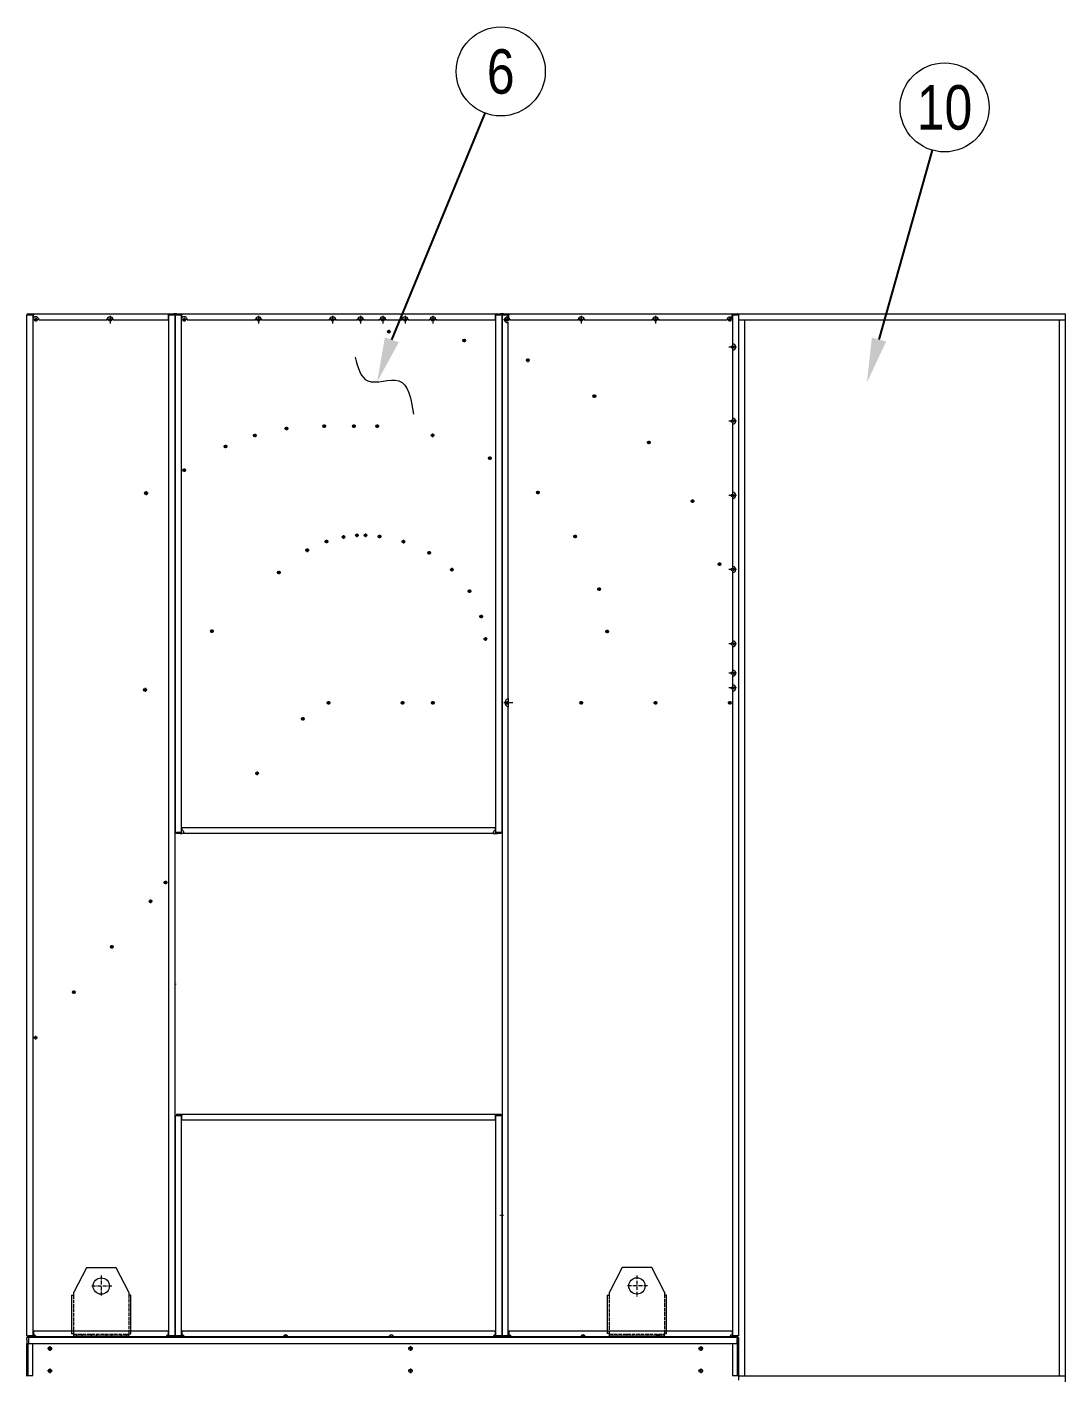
# Model space of a CAD drawing. Header units: millimetres. Extents: x -648583 to 40219, y -129719 to 29148.
# Drawn here: x 22363 to 25861, y 14854 to 19400 of the extents above; entities that cross this region are included whole.
import ezdxf
from ezdxf.enums import TextEntityAlignment as Align

# ---------------------------------------------------------------- set-up
doc = ezdxf.new("R2010")
doc.units = ezdxf.units.MM
doc.linetypes.add('DASHDOT', pattern=[18.5, 12, -3, 0.5, -3])
doc.linetypes.add('DASHED', pattern=[15, 12, -3])
doc.layers.add('냉각탑_dim', color=1, linetype='Continuous')
doc.layers.add('냉각탑_text', color=3, linetype='Continuous')
doc.styles.get("Standard").update_dxf_attribs({"font": 'arial.ttf'})

# ---------------------------------------------------------------- blocks, each defined once
blk = doc.blocks.new('457536')
at = {"color": 7, "lineweight": 5}
for p, q in [((114592.520962, 89152.297332), (114550.020962, 89069.297332)), ((114692.520962, 89152.297332), (114592.520962, 89152.297332)), ((114735.020962, 89069.297332), (114692.520962, 89152.297332)), ((114542.520962, 89059.297332), (114542.520962, 88929.797332)), ((114742.520962, 88929.797332), (114742.520962, 89059.297332)), ((114550.020962, 88922.297332), (114735.020962, 88922.297332))]:
    blk.add_line(p, q, dxfattribs=at)
at = {"color": 7, "linetype": 'DASHDOT', "lineweight": 5}
for p, q in [((114642.520962, 89126.047332), (114642.520962, 89054.547332)), ((114678.270962, 89090.297332), (114606.770962, 89090.297332))]:
    blk.add_line(p, q, dxfattribs=at)
at = {"color": 7, "lineweight": 5, "ltscale": 0.09375}
for p, q in [((114542.520962, 89059.297332), (114550.020962, 89059.297332)), ((114742.520962, 89059.297332), (114735.020962, 89059.297332)), ((114550.020962, 88929.797332), (114542.520962, 88929.797332)), ((114550.020962, 88922.297332), (114550.020962, 88929.797332)), ((114735.020962, 88929.797332), (114742.520962, 88929.797332)), ((114735.020962, 88922.297332), (114735.020962, 88929.797332))]:
    blk.add_line(p, q, dxfattribs=at)
at = {"color": 7, "linetype": 'DASHED', "lineweight": 5}
for p, q in [((114548.520962, 89059.297332), (114548.520962, 88929.797332)), ((114736.520962, 88929.797332), (114736.520962, 89059.297332)), ((114550.020962, 88928.297332), (114735.020962, 88928.297332))]:
    blk.add_line(p, q, dxfattribs=at)
at = {"color": 7, "lineweight": 5, "ltscale": 0.125}
for p, q in [((114550.020962, 89059.297332), (114550.020962, 89069.297332)), ((114735.020962, 89069.297332), (114735.020962, 89059.297332))]:
    blk.add_line(p, q, dxfattribs=at)
at = {"color": 7, "linetype": 'DASHED', "lineweight": 5, "ltscale": 0.075}
for p, q in [((114558.520962, 88928.297332), (114558.520962, 88922.297332)), ((114576.520962, 88928.297332), (114576.520962, 88922.297332)), ((114608.520962, 88928.297332), (114608.520962, 88922.297332)), ((114626.520962, 88928.297332), (114626.520962, 88922.297332)), ((114658.520962, 88928.297332), (114658.520962, 88922.297332)), ((114676.520962, 88928.297332), (114676.520962, 88922.297332)), ((114708.520962, 88928.297332), (114708.520962, 88922.297332)), ((114726.520962, 88928.297332), (114726.520962, 88922.297332))]:
    blk.add_line(p, q, dxfattribs=at)
at = {"color": 7, "lineweight": 5}
blk.add_circle((114642.520962, 89090.297332), 27.5, dxfattribs=at)
blk = doc.blocks.new('1')
at = {"color": 7, "lineweight": 20, "ltscale": 0.0875}
for p, q in [((22363.3, 18430.1), (22366.8, 18430.1)), ((22385.3, 18433.6), (22385.3, 18430.1)), ((22839.3, 18433.6), (22839.3, 18430.1)), ((22861.3, 18430.1), (22857.8, 18430.1)), ((22863.3, 18430.1), (22866.8, 18430.1)), ((22885.3, 18433.6), (22885.3, 18430.1)), ((23941.3, 18433.6), (23941.3, 18430.1)), ((23963.3, 18430.1), (23959.8, 18430.1)), ((23965.3, 18430.1), (23968.8, 18430.1)), ((23987.3, 18433.6), (23987.3, 18430.1)), ((24739.3, 18433.6), (24739.3, 18430.1)), ((24761.3, 18430.1), (24757.8, 18430.1)), ((22863.3, 16685.1), (22866.8, 16685.1)), ((23963.3, 16685.1), (23959.8, 16685.1)), ((22863.3, 15732.1), (22866.8, 15732.1)), ((22885.3, 15735.6), (22885.3, 15732.1)), ((23941.3, 15735.6), (23941.3, 15732.1)), ((23963.3, 15732.1), (23959.8, 15732.1)), ((22363.3, 14989.1), (22366.8, 14989.1)), ((22861.3, 14989.1), (22857.8, 14989.1)), ((22863.3, 14989.1), (22866.8, 14989.1)), ((23963.3, 14989.1), (23959.8, 14989.1)), ((23965.3, 14989.1), (23968.8, 14989.1)), ((24761.3, 14989.1), (24757.8, 14989.1))]:
    blk.add_line(p, q, dxfattribs=at)
at = {"color": 7, "lineweight": 20}
for p, q in [((22363.3, 14989.1), (22363.3, 18430.1)), ((22383.3, 18430.1), (22383.3, 14989.1)), ((22385.3, 18433.6), (22839.3, 18433.6)), ((22841.3, 14989.1), (22841.3, 18430.1)), ((22861.3, 18430.1), (22861.3, 14989.1)), ((22863.3, 16685.1), (22863.3, 18430.1)), ((22883.3, 18430.1), (22883.3, 16685.1)), ((22885.3, 18433.6), (23941.3, 18433.6)), ((23943.3, 16685.1), (23943.3, 18430.1)), ((23963.3, 18430.1), (23963.3, 16685.1)), ((23965.3, 14989.1), (23965.3, 18430.1)), ((23987.3, 18433.6), (24739.3, 18433.6)), ((24741.3, 18430.1), (24741.3, 18331.6)), ((24761.3, 18430.1), (24761.3, 14989.1)), ((22403.3, 18413.6), (22633.3, 18413.6)), ((22653.3, 18413.6), (22839.3, 18413.6)), ((22903.3, 18413.6), (23133.3, 18413.6)), ((23153.3, 18413.6), (23383.3, 18413.6)), ((23403.3, 18413.6), (23477.3, 18413.6)), ((23497.3, 18413.6), (23552.3, 18413.6)), ((23572.3, 18413.6), (23627.3, 18413.6)), ((23647.3, 18413.6), (23721.3, 18413.6)), ((23741.3, 18413.6), (23941.3, 18413.6)), ((23985.3, 17134.6), (23985.3, 18405.5)), ((23990.3, 18413.6), (24221.3, 18413.6)), ((24241.3, 18413.6), (24471.3, 18413.6)), ((24491.3, 18413.6), (24722.3, 18413.6)), ((24781.3, 18413.6), (24781.3, 14853.6)), ((24741.3, 18311.6), (24741.3, 18081.6)), ((24741.3, 18061.6), (24741.3, 17831.6)), ((24741.3, 17811.6), (24741.3, 17581.6)), ((24741.3, 17561.6), (24741.3, 17331.6)), ((24741.3, 17311.6), (24741.3, 17232.6)), ((24741.3, 17212.6), (24741.3, 17182.6)), ((24741.3, 17162.6), (24741.3, 14989.1)), ((23985.3, 14989.1), (23985.3, 17110.6)), ((23943.3, 16701.6), (22885.3, 16701.6)), ((23947.5, 16681.6), (22891.5, 16681.6)), ((22863.3, 14989.1), (22863.3, 15732.1)), ((22883.3, 15732.1), (22883.3, 14989.1)), ((22885.3, 15735.6), (23941.3, 15735.6)), ((23943.3, 14989.1), (23943.3, 15732.1)), ((23963.3, 15732.1), (23963.3, 14989.1)), ((23941.3, 15715.6), (22885.3, 15715.6)), ((22385.3, 15005.6), (22839.3, 15005.6)), ((22885.3, 15005.6), (23941.3, 15005.6)), ((23987.3, 15005.6), (24739.3, 15005.6)), ((22363.3, 14963.6), (24761.3, 14963.6)), ((22363.3, 14855.6), (22363.3, 14961.6)), ((22366.5, 14961.6), (22366.5, 14855.6)), ((24756.6, 14983.6), (22368, 14983.6)), ((22368, 14963.6), (24756.6, 14963.6)), ((22383.3, 14855.6), (22383.3, 14961.6)), ((22832.3, 14985.6), (22392.3, 14985.6)), ((23553.3, 14985.2), (22403.3, 14985.2)), ((23228.3, 14985.6), (22892.3, 14985.6)), ((23584.3, 14985.6), (23242.3, 14985.6)), ((24721.3, 14985.2), (23571.3, 14985.2)), ((23934.3, 14985.6), (23598.3, 14985.6)), ((24230.3, 14985.6), (23994.3, 14985.6)), ((24482.3, 14985.6), (24244.3, 14985.6)), ((24732.3, 14985.6), (24496.3, 14985.6)), ((24741.3, 14961.6), (24741.3, 14855.6)), ((24758.1, 14855.6), (24758.1, 14961.6)), ((24761.3, 14961.6), (24761.3, 14855.6)), ((24761.3, 14855.6), (24761.3, 14961.6))]:
    blk.add_line(p, q, dxfattribs=at)
at = {"color": 7, "lineweight": 20, "ltscale": 0.4625}
for p, q in [((22366.8, 18433.6), (22385.3, 18433.6)), ((22385.3, 18431.6), (22366.8, 18431.6)), ((22839.3, 18433.6), (22857.8, 18433.6)), ((22857.8, 18431.6), (22839.3, 18431.6)), ((22866.8, 18433.6), (22885.3, 18433.6)), ((22885.3, 18431.6), (22866.8, 18431.6)), ((23941.3, 18433.6), (23959.8, 18433.6)), ((23959.8, 18431.6), (23941.3, 18431.6)), ((23968.8, 18433.6), (23987.3, 18433.6)), ((23987.3, 18431.6), (23968.8, 18431.6)), ((24739.3, 18433.6), (24757.8, 18433.6)), ((24757.8, 18431.6), (24739.3, 18431.6)), ((22866.8, 15735.6), (22885.3, 15735.6)), ((22885.3, 15733.6), (22866.8, 15733.6)), ((23941.3, 15735.6), (23959.8, 15735.6)), ((23959.8, 15733.6), (23941.3, 15733.6))]:
    blk.add_line(p, q, dxfattribs=at)
at = {"color": 7, "lineweight": 20, "ltscale": 0.05}
for p, q in [((22366.8, 18433.6), (22366.8, 18431.6)), ((22857.8, 18433.6), (22857.8, 18431.6)), ((22866.8, 18433.6), (22866.8, 18431.6)), ((23959.8, 18433.6), (23959.8, 18431.6)), ((23968.8, 18433.6), (23968.8, 18431.6)), ((24757.8, 18433.6), (24757.8, 18431.6)), ((22863.3, 18393.6), (22861.3, 18393.6)), ((22863.3, 18393.6), (22861.3, 18393.6)), ((23965.3, 18393.6), (23963.3, 18393.6)), ((23965.3, 18393.6), (23963.3, 18393.6)), ((23963.3, 17175.6), (23965.3, 17175.6)), ((23965.3, 17147.6), (23963.3, 17147.6)), ((23965.3, 17145.6), (23963.3, 17145.6)), ((23965.3, 17143.6), (23963.3, 17143.6)), ((23965.3, 17101.6), (23963.3, 17101.6)), ((23963.3, 17024), (23965.3, 17024)), ((23963.3, 17022), (23965.3, 17022)), ((23965.3, 17020), (23963.3, 17020)), ((23965.3, 17018.4), (23963.3, 17018.4)), ((22866.8, 16681.6), (22866.8, 16683.6)), ((22879.1, 16681.6), (22879.1, 16683.6)), ((22891.5, 16681.6), (22891.5, 16683.6)), ((23935.1, 16681.6), (23935.1, 16683.6)), ((23947.5, 16681.6), (23947.5, 16683.6)), ((23959.8, 16681.6), (23959.8, 16683.6)), ((22866.8, 15735.6), (22866.8, 15733.6)), ((23959.8, 15735.6), (23959.8, 15733.6)), ((22863.3, 15310.6), (22861.3, 15310.6)), ((22863.3, 15310.6), (22861.3, 15310.6)), ((22861.3, 15290.6), (22863.3, 15290.6)), ((22861.3, 15290.2), (22863.3, 15290.2)), ((23965.3, 15310.6), (23963.3, 15310.6)), ((23965.3, 15310.6), (23963.3, 15310.6)), ((23963.3, 15290.6), (23965.3, 15290.6)), ((23963.3, 15290.6), (23965.3, 15290.6)), ((23963.3, 15290.2), (23965.3, 15290.2)), ((22863.3, 15180.6), (22861.3, 15180.6)), ((22863.3, 15180.6), (22861.3, 15180.6)), ((22863.3, 15180.2), (22861.3, 15180.2)), ((22861.3, 15160.2), (22863.3, 15160.2)), ((23965.3, 15180.6), (23963.3, 15180.6)), ((23965.3, 15180.6), (23963.3, 15180.6)), ((23965.3, 15180.2), (23963.3, 15180.2)), ((23963.3, 15160.2), (23965.3, 15160.2)), ((22363.3, 14961.6), (22363.3, 14963.6)), ((22366.5, 14961.6), (22366.5, 14963.6)), ((22366.5, 14961.6), (22366.5, 14963.6)), ((22366.8, 14985.6), (22366.8, 14987.6)), ((22378.3, 14985.6), (22378.3, 14987.6)), ((22846.3, 14985.6), (22846.3, 14987.6)), ((22857.8, 14985.6), (22857.8, 14987.6)), ((22866.8, 14985.6), (22866.8, 14987.6)), ((22878.3, 14985.6), (22878.3, 14987.6)), ((23948.3, 14985.6), (23948.3, 14987.6)), ((23959.8, 14985.6), (23959.8, 14987.6)), ((23968.8, 14985.6), (23968.8, 14987.6)), ((23980.3, 14985.6), (23980.3, 14987.6)), ((24746.3, 14985.6), (24746.3, 14987.6)), ((24757.8, 14985.6), (24757.8, 14987.6)), ((24758.1, 14963.6), (24758.1, 14961.6)), ((24761.3, 14961.6), (24761.3, 14963.6)), ((22363.3, 14853.6), (22363.3, 14855.6)), ((22366.5, 14853.6), (22366.5, 14855.6)), ((22366.5, 14853.6), (22366.5, 14855.6)), ((24758.1, 14855.6), (24758.1, 14853.6)), ((24761.3, 14853.6), (24761.3, 14855.6))]:
    blk.add_line(p, q, dxfattribs=at)
at = {"color": 7, "lineweight": 20, "ltscale": 0.0375}
for p, q in [((22366.8, 18431.6), (22366.8, 18430.1)), ((22857.8, 18431.6), (22857.8, 18430.1)), ((22866.8, 18430.1), (22866.8, 18431.6)), ((23959.8, 18430.1), (23959.8, 18431.6)), ((23968.8, 18431.6), (23968.8, 18430.1)), ((24757.8, 18431.6), (24757.8, 18430.1)), ((22866.8, 16685.1), (22866.8, 16683.6)), ((23959.8, 16685.1), (23959.8, 16683.6)), ((22866.8, 15733.6), (22866.8, 15732.1)), ((23959.8, 15733.6), (23959.8, 15732.1)), ((22366.5, 14961.6), (22368, 14961.6)), ((22366.8, 14987.6), (22366.8, 14989.1)), ((22857.8, 14987.6), (22857.8, 14989.1)), ((22866.8, 14987.6), (22866.8, 14989.1)), ((23959.8, 14987.6), (23959.8, 14989.1)), ((23968.8, 14987.6), (23968.8, 14989.1)), ((24758.1, 14961.6), (24756.6, 14961.6)), ((24757.8, 14987.6), (24757.8, 14989.1))]:
    blk.add_line(p, q, dxfattribs=at)
at = {"color": 7, "lineweight": 20, "ltscale": 0.4125}
for p, q in [((22366.8, 18430.1), (22383.3, 18430.1)), ((22839.3, 18430.1), (22839.3, 18413.6)), ((22841.3, 18430.1), (22857.8, 18430.1)), ((22866.8, 18430.1), (22883.3, 18430.1)), ((23941.3, 18430.1), (23941.3, 18413.6)), ((23943.3, 18430.1), (23959.8, 18430.1)), ((23968.8, 18430.1), (23985.3, 18430.1)), ((24741.3, 18430.1), (24757.8, 18430.1)), ((22883.3, 16685.1), (22866.8, 16685.1)), ((23959.8, 16685.1), (23943.3, 16685.1)), ((22866.8, 15732.1), (22883.3, 15732.1)), ((22885.3, 15715.6), (22885.3, 15732.1)), ((23941.3, 15732.1), (23941.3, 15715.6)), ((23943.3, 15732.1), (23959.8, 15732.1)), ((22383.3, 14989.1), (22366.8, 14989.1)), ((22857.8, 14989.1), (22841.3, 14989.1)), ((22883.3, 14989.1), (22866.8, 14989.1)), ((23959.8, 14989.1), (23943.3, 14989.1)), ((23985.3, 14989.1), (23968.8, 14989.1)), ((24757.8, 14989.1), (24741.3, 14989.1))]:
    blk.add_line(p, q, dxfattribs=at)
at = {"color": 7, "lineweight": 20, "ltscale": 0.2625}
for p, q in [((22385.3, 18419.6), (22385.3, 18430.1)), ((22885.3, 18419.6), (22885.3, 18430.1))]:
    blk.add_line(p, q, dxfattribs=at)
at = {"color": 7, "linetype": 'DASHDOT', "lineweight": 20, "ltscale": 0.292505}
for p, q in [((22393.3, 18419.5), (22393.3, 18407.8)), ((22893.3, 18419.5), (22893.3, 18407.8)), ((24731.3, 18419.5), (24731.3, 18407.8)), ((23582.7, 18379.5), (23582.7, 18367.8)), ((23923.2, 17952.9), (23923.2, 17941.2)), ((24085.2, 17837.2), (24085.2, 17825.5)), ((24605.8, 17807.9), (24605.8, 17796.2)), ((23631.7, 17671.7), (23631.7, 17660)), ((23908, 17343.5), (23908, 17331.8)), ((24318.4, 17368.5), (24318.4, 17356.8)), ((23379.3, 17128.5), (23379.3, 17116.8)), ((23629.3, 17128.5), (23629.3, 17116.8)), ((23731.3, 17128.5), (23731.3, 17116.8)), ((23981.3, 17128.5), (23981.3, 17116.8)), ((24231.3, 17128.5), (24231.3, 17116.8)), ((24481.3, 17128.5), (24481.3, 17116.8)), ((24731.3, 17128.5), (24731.3, 17116.8)), ((23292.8, 17074.5), (23292.8, 17062.8))]:
    blk.add_line(p, q, dxfattribs=at)
at = {"color": 7, "linetype": 'DASHDOT', "lineweight": 20}
for p, q in [((22643.3, 18426.6), (22643.3, 18400.6)), ((23143.3, 18426.6), (23143.3, 18400.6)), ((23393.3, 18426.6), (23393.3, 18400.6)), ((23487.3, 18426.6), (23487.3, 18400.6)), ((23562.3, 18426.6), (23562.3, 18400.6)), ((23637.3, 18426.6), (23637.3, 18400.6)), ((23731.3, 18426.6), (23731.3, 18400.6)), ((23981.3, 18425.3), (23981.3, 18401.9)), ((24231.3, 18426.6), (24231.3, 18400.6)), ((24481.3, 18426.6), (24481.3, 18400.6)), ((22656.3, 18413.6), (22630.3, 18413.6)), ((23156.3, 18413.6), (23130.3, 18413.6)), ((23406.3, 18413.6), (23380.3, 18413.6)), ((23500.3, 18413.6), (23474.3, 18413.6)), ((23575.3, 18413.6), (23549.3, 18413.6)), ((23650.3, 18413.6), (23624.3, 18413.6)), ((23744.3, 18413.6), (23718.3, 18413.6)), ((23993, 18413.6), (23969.6, 18413.6)), ((24244.3, 18413.6), (24218.3, 18413.6)), ((24494.3, 18413.6), (24468.3, 18413.6)), ((24741.3, 18334.6), (24741.3, 18308.6)), ((24754.3, 18321.6), (24728.3, 18321.6)), ((24754.3, 18071.6), (24728.3, 18071.6)), ((24741.3, 18084.6), (24741.3, 18058.6)), ((24741.3, 17834.6), (24741.3, 17808.6)), ((24754.3, 17821.6), (24728.3, 17821.6)), ((24754.3, 17571.6), (24728.3, 17571.6)), ((24741.3, 17584.6), (24741.3, 17558.6)), ((24741.3, 17334.6), (24741.3, 17308.6)), ((24754.3, 17321.6), (24728.3, 17321.6)), ((24741.3, 17235.6), (24741.3, 17209.6)), ((24754.3, 17222.6), (24728.3, 17222.6)), ((24754.3, 17172.6), (24728.3, 17172.6)), ((24741.3, 17185.6), (24741.3, 17159.6)), ((24000.9, 17122.6), (23969.7, 17122.6)), ((23985.3, 17138.2), (23985.3, 17107))]:
    blk.add_line(p, q, dxfattribs=at)
at = {"color": 7, "lineweight": 20, "ltscale": 0.224999}
for p, q in [((22866.8, 18433.6), (22857.8, 18433.6)), ((23968.8, 18433.6), (23959.8, 18433.6))]:
    blk.add_line(p, q, dxfattribs=at)
at = {"color": 7, "lineweight": 20, "ltscale": 0.074833}
blk.add_line((23559.7, 18412.1), (23559.7, 18415.1), dxfattribs=at)
at = {"color": 7, "lineweight": 20, "ltscale": 0.210944}
blk.add_line((23985.3, 18421.7), (23985.3, 18430.1), dxfattribs=at)
at = {"color": 7, "lineweight": 20, "ltscale": 0.244795}
blk.add_line((23987.3, 18420.3), (23987.3, 18430.1), dxfattribs=at)
at = {"color": 7, "lineweight": 20, "ltscale": 0.309422}
blk.add_line((24739.3, 18417.7), (24739.3, 18430.1), dxfattribs=at)
at = {"lineweight": 20}
for p, q in [((24757.8, 18433.6), (25861.3, 18433.6)), ((24761.3, 18430.1), (24761.3, 18433.6)), ((25861.3, 18433.6), (25861.3, 14833.6)), ((24761.3, 18413.6), (25861.3, 18413.6)), ((25841.3, 18413.6), (25841.3, 14853.6)), ((25861.3, 14853.6), (24761.3, 14853.6))]:
    blk.add_line(p, q, dxfattribs=at)
at = {"color": 7, "linetype": 'DASHDOT', "lineweight": 20, "ltscale": 0.2925}
for p, q in [((22399.2, 18413.6), (22387.5, 18413.6)), ((22899.2, 18413.6), (22887.5, 18413.6)), ((23371.2, 18054.9), (23359.5, 18054.9)), ((23136.5, 18023.4), (23124.8, 18023.4)), ((23243.4, 18047.2), (23231.7, 18047.2)), ((23038.5, 17986.2), (23026.8, 17986.2)), ((22898.9, 17906.7), (22887.2, 17906.7)), ((23378.2, 17666.3), (23366.5, 17666.3)), ((23435.8, 17681.3), (23424.1, 17681.3)), ((23218.1, 17561.9), (23206.4, 17561.9)), ((22992.6, 17364.1), (22980.9, 17364.1)), ((23385.2, 17122.6), (23373.5, 17122.6)), ((23298.7, 17068.6), (23287, 17068.6)), ((23144.4, 16884.7), (23132.7, 16884.7)), ((22835.9, 16517), (22824.2, 16517)), ((22786, 16453.6), (22774.3, 16453.6)), ((22655.4, 16300.3), (22643.7, 16300.3)), ((22526.9, 16147.1), (22515.2, 16147.1)), ((22398.3, 15993.9), (22386.6, 15993.9)), ((23963.2, 15400.6), (23963.2, 15388.9))]:
    blk.add_line(p, q, dxfattribs=at)
at = {"color": 7, "lineweight": 20, "ltscale": 0.13954}
blk.add_line((23396.1, 18412.5), (23390.5, 18412.5), dxfattribs=at)
at = {"color": 7, "lineweight": 20, "ltscale": 0.065314}
blk.add_line((23394.6, 18410.9), (23392, 18410.9), dxfattribs=at)
at = {"color": 7, "linetype": 'DASHDOT', "lineweight": 20, "ltscale": 0.292502}
for p, q in [((23588.6, 18373.6), (23576.9, 18373.6)), ((24091, 17831.4), (24079.3, 17831.4)), ((23557.5, 17683.4), (23545.8, 17683.4)), ((23637.5, 17665.8), (23625.8, 17665.8)), ((23724.7, 17627.9), (23713, 17627.9)), ((23800.7, 17571.3), (23789, 17571.3)), ((23860.7, 17498.6), (23849, 17498.6)), ((22649.5, 16306.2), (22649.5, 16294.5)), ((22392.4, 15999.8), (22392.4, 15988.1))]:
    blk.add_line(p, q, dxfattribs=at)
at = {"color": 7, "linetype": 'DASHDOT', "lineweight": 20, "ltscale": 0.292499}
for p, q in [((24737.2, 18413.6), (24725.5, 18413.6)), ((23842.3, 18343.8), (23830.6, 18343.8)), ((23836.5, 18349.6), (23836.5, 18337.9)), ((24051.1, 18282.8), (24051.1, 18271.1)), ((24057, 18277), (24045.3, 18277)), ((24281.1, 18155.9), (24269.4, 18155.9)), ((24275.2, 18161.8), (24275.2, 18150.1)), ((23237.5, 18053.1), (23237.5, 18041.4)), ((23365.3, 18060.8), (23365.3, 18049.1)), ((23471.2, 18054.9), (23459.5, 18054.9)), ((23465.3, 18060.8), (23465.3, 18049.1)), ((23549.7, 18054.9), (23538, 18054.9)), ((23543.8, 18060.8), (23543.8, 18049.1)), ((23130.6, 18029.3), (23130.6, 18017.6)), ((23736.3, 18024.1), (23724.6, 18024.1)), ((23730.4, 18030), (23730.4, 18018.3)), ((24458.5, 18005.6), (24458.5, 17993.9)), ((23032.7, 17992.1), (23032.7, 17980.4)), ((24464.3, 17999.7), (24452.6, 17999.7)), ((23929, 17947.1), (23917.3, 17947.1)), ((22893.1, 17912.6), (22893.1, 17900.9)), ((24611.7, 17802.1), (24600, 17802.1)), ((23430, 17687.2), (23430, 17675.5)), ((23481.2, 17686.9), (23469.5, 17686.9)), ((23475.3, 17692.8), (23475.3, 17681.1)), ((23509.7, 17686.9), (23498, 17686.9)), ((23503.8, 17692.8), (23503.8, 17681.1)), ((23551.7, 17689.2), (23551.7, 17677.5)), ((24210.1, 17688.7), (24210.1, 17677)), ((23307.8, 17642.5), (23307.8, 17630.8)), ((23372.3, 17672.2), (23372.3, 17660.5)), ((24215.9, 17682.9), (24204.2, 17682.9)), ((23313.7, 17636.7), (23302, 17636.7)), ((23718.9, 17633.7), (23718.9, 17622)), ((23212.3, 17567.8), (23212.3, 17556.1)), ((23794.8, 17577.1), (23794.8, 17565.4)), ((24703.1, 17589.9), (24691.4, 17589.9)), ((24697.3, 17595.8), (24697.3, 17584.1)), ((24296.9, 17505.9), (24285.2, 17505.9)), ((24291.1, 17511.7), (24291.1, 17500)), ((23854.8, 17504.5), (23854.8, 17492.8)), ((23893.8, 17419.3), (23893.8, 17407.6)), ((22986.7, 17370), (22986.7, 17358.3)), ((23899.7, 17413.4), (23888, 17413.4)), ((23913.9, 17337.6), (23902.2, 17337.6)), ((24324.3, 17362.6), (24312.6, 17362.6)), ((23635.2, 17122.6), (23623.5, 17122.6)), ((23737.2, 17122.6), (23725.5, 17122.6)), ((23987.2, 17122.6), (23975.5, 17122.6)), ((24237.2, 17122.6), (24225.5, 17122.6)), ((24487.2, 17122.6), (24475.5, 17122.6)), ((24737.2, 17122.6), (24725.5, 17122.6)), ((23138.5, 16890.6), (23138.5, 16878.9)), ((22830, 16522.9), (22830, 16511.2)), ((22780.1, 16459.5), (22780.1, 16447.8)), ((22521, 16153), (22521, 16141.3)), ((23969, 15394.7), (23957.3, 15394.7))]:
    blk.add_line(p, q, dxfattribs=at)
at = {"color": 7, "lineweight": 20, "ltscale": 0.05367}
for p, q in [((23963.3, 18332.7), (23965.3, 18331.9)), ((23965.3, 18289), (23963.3, 18289.8))]:
    blk.add_line(p, q, dxfattribs=at)
at = {"color": 7, "lineweight": 20, "ltscale": 0.057149}
for p, q in [((23963.3, 17947.7), (23965.3, 17946.6)), ((23965.3, 17900.9), (23963.3, 17902))]:
    blk.add_line(p, q, dxfattribs=at)
at = {"color": 7, "lineweight": 20, "ltscale": 0.058406}
for p, q in [((22861.3, 17910.9), (22863.3, 17912.1)), ((22863.3, 17865.4), (22861.3, 17864.2)), ((22863.3, 17865.4), (22861.3, 17864.2))]:
    blk.add_line(p, q, dxfattribs=at)
at = {"color": 7, "linetype": 'DASHDOT', "lineweight": 20, "ltscale": 0.325}
for p, q in [((22771.2, 17829.2), (22758.2, 17829.2)), ((22764.7, 17835.7), (22764.7, 17822.7)), ((22767.7, 17166.3), (22754.7, 17166.3)), ((22761.2, 17172.8), (22761.2, 17159.8))]:
    blk.add_line(p, q, dxfattribs=at)
at = {"color": 7, "lineweight": 20, "ltscale": 0.066501}
for p, q in [((22863.3, 17282.5), (22861.3, 17280.7)), ((22863.3, 17229.3), (22861.3, 17227.5)), ((22863.3, 17229.3), (22861.3, 17227.5))]:
    blk.add_line(p, q, dxfattribs=at)
at = {"color": 7, "linetype": 'DASHDOT', "lineweight": 20, "ltscale": 0.195}
for p, q in [((23296.7, 17068.6), (23288.9, 17068.6)), ((23142.5, 16884.7), (23134.7, 16884.7)), ((22833.9, 16517), (22826.1, 16517)), ((22782, 16453.6), (22774.2, 16453.6)), ((22653.4, 16300.3), (22645.6, 16300.3)), ((22524.9, 16147.1), (22517.1, 16147.1)), ((22396.3, 15993.9), (22388.5, 15993.9))]:
    blk.add_line(p, q, dxfattribs=at)
at = {"color": 7, "linetype": 'DASHDOT', "lineweight": 20, "ltscale": 0.195001}
for p, q in [((23292.8, 17072.5), (23292.8, 17064.7)), ((23138.6, 16888.6), (23138.6, 16880.8)), ((22830, 16520.9), (22830, 16513.1)), ((22521, 16151), (22521, 16143.2)), ((22392.4, 15997.8), (22392.4, 15990))]:
    blk.add_line(p, q, dxfattribs=at)
at = {"color": 7, "lineweight": 20, "ltscale": 0.2375}
for p, q in [((22885.3, 16701.6), (22885.3, 16692.1)), ((23941.3, 16701.6), (23941.3, 16692.1))]:
    blk.add_line(p, q, dxfattribs=at)
at = {"color": 7, "lineweight": 20, "ltscale": 0.307899}
for p, q in [((22866.8, 16683.6), (22879.1, 16683.6)), ((22879.1, 16681.6), (22866.8, 16681.6)), ((23947.5, 16683.6), (23959.8, 16683.6)), ((23959.8, 16681.6), (23947.5, 16681.6))]:
    blk.add_line(p, q, dxfattribs=at)
at = {"color": 7, "lineweight": 20, "ltscale": 0.154601}
for p, q in [((22879.1, 16683.6), (22891.5, 16683.6)), ((22879.1, 16681.6), (22885.3, 16681.6)), ((22891.5, 16681.6), (22885.3, 16681.6)), ((23935.1, 16683.6), (23941.3, 16683.6)), ((23935.1, 16681.6), (23941.3, 16681.6)), ((23941.3, 16683.6), (23947.5, 16683.6)), ((23941.3, 16681.6), (23947.5, 16681.6))]:
    blk.add_line(p, q, dxfattribs=at)
at = {"color": 7, "linetype": 'DASHDOT', "lineweight": 20, "ltscale": 0.194998}
for p, q in [((22778.1, 16457.5), (22778.1, 16449.7)), ((22649.5, 16304.2), (22649.5, 16296.4))]:
    blk.add_line(p, q, dxfattribs=at)
at = {"color": 7, "lineweight": 20, "ltscale": 0.050782}
blk.add_line((22864.4, 16173.6), (22864.7, 16175.6), dxfattribs=at)
at = {"color": 7, "lineweight": 20, "ltscale": 0.319497}
for p, q in [((22385.3, 15005.6), (22385.3, 14992.8)), ((22839.3, 15005.6), (22839.3, 14992.8)), ((22885.3, 15005.6), (22885.3, 14992.8)), ((23941.3, 15005.6), (23941.3, 14992.8)), ((23987.3, 15005.6), (23987.3, 14992.8)), ((24739.3, 15005.6), (24739.3, 14992.8))]:
    blk.add_line(p, q, dxfattribs=at)
at = {"color": 7, "lineweight": 20, "ltscale": 0.1175}
for p, q in [((22368, 14983.6), (22363.3, 14983.6)), ((22368, 14983.6), (22368, 14978.9)), ((24761.3, 14983.6), (24756.6, 14983.6)), ((24756.6, 14983.6), (24756.6, 14978.9)), ((22363.3, 14855.6), (22368, 14855.6)), ((24761.3, 14855.6), (24756.6, 14855.6))]:
    blk.add_line(p, q, dxfattribs=at)
at = {"color": 7, "lineweight": 20, "ltscale": 0.16}
for p, q in [((22363.3, 14977.2), (22363.3, 14983.6)), ((24761.3, 14983.6), (24761.3, 14977.2))]:
    blk.add_line(p, q, dxfattribs=at)
at = {"color": 7, "lineweight": 20, "ltscale": 0.34}
for p, q in [((22363.3, 14977.2), (22363.3, 14963.6)), ((24761.3, 14963.6), (24761.3, 14977.2))]:
    blk.add_line(p, q, dxfattribs=at)
at = {"color": 7, "lineweight": 20, "ltscale": 0.08}
for p, q in [((22363.3, 14961.6), (22366.5, 14961.6)), ((24758.1, 14961.6), (24761.3, 14961.6)), ((22366.5, 14855.6), (22363.3, 14855.6)), ((24761.3, 14855.6), (24758.1, 14855.6))]:
    blk.add_line(p, q, dxfattribs=at)
at = {"color": 7, "lineweight": 20, "ltscale": 0.2875}
for p, q in [((22366.8, 14987.6), (22378.3, 14987.6)), ((22378.3, 14985.6), (22366.8, 14985.6)), ((22846.3, 14987.6), (22857.8, 14987.6)), ((22857.8, 14985.6), (22846.3, 14985.6)), ((22866.8, 14987.6), (22878.3, 14987.6)), ((22878.3, 14985.6), (22866.8, 14985.6)), ((23948.3, 14987.6), (23959.8, 14987.6)), ((23959.8, 14985.6), (23948.3, 14985.6)), ((23968.8, 14987.6), (23980.3, 14987.6)), ((23980.3, 14985.6), (23968.8, 14985.6)), ((24746.3, 14987.6), (24757.8, 14987.6)), ((24757.8, 14985.6), (24746.3, 14985.6))]:
    blk.add_line(p, q, dxfattribs=at)
at = {"color": 7, "lineweight": 20, "ltscale": 0.3825}
for p, q in [((22368, 14978.9), (22368, 14963.6)), ((22383.3, 14961.6), (22368, 14961.6)), ((24756.6, 14961.6), (24741.3, 14961.6)), ((24756.6, 14963.6), (24756.6, 14978.9)), ((22368, 14855.6), (22383.3, 14855.6)), ((24741.3, 14855.6), (24756.6, 14855.6))]:
    blk.add_line(p, q, dxfattribs=at)
at = {"color": 7, "lineweight": 20, "ltscale": 0.175}
for p, q in [((22378.3, 14987.6), (22385.3, 14987.6)), ((22378.3, 14985.6), (22385.3, 14985.6)), ((22392.3, 14985.6), (22385.3, 14985.6)), ((22832.3, 14985.6), (22839.3, 14985.6)), ((22839.3, 14987.6), (22846.3, 14987.6)), ((22839.3, 14985.6), (22846.3, 14985.6)), ((22878.3, 14987.6), (22885.3, 14987.6)), ((22878.3, 14985.6), (22885.3, 14985.6)), ((22892.3, 14985.6), (22885.3, 14985.6)), ((23242.3, 14985.6), (23228.3, 14985.6)), ((23584.3, 14985.6), (23591.3, 14985.6)), ((23591.3, 14985.6), (23598.3, 14985.6)), ((23934.3, 14985.6), (23941.3, 14985.6)), ((23941.3, 14987.6), (23948.3, 14987.6)), ((23941.3, 14985.6), (23948.3, 14985.6)), ((23980.3, 14987.6), (23987.3, 14987.6)), ((23980.3, 14985.6), (23987.3, 14985.6)), ((23994.3, 14985.6), (23987.3, 14985.6)), ((24230.3, 14985.6), (24237.3, 14985.6)), ((24244.3, 14985.6), (24237.3, 14985.6)), ((24482.3, 14985.6), (24496.3, 14985.6)), ((24732.3, 14985.6), (24746.3, 14985.6)), ((24739.3, 14987.6), (24746.3, 14987.6))]:
    blk.add_line(p, q, dxfattribs=at)
at = {"color": 7, "lineweight": 20, "ltscale": 0.164795}
for p, q in [((22391.9, 14987.6), (22385.3, 14987.6)), ((22832.7, 14987.6), (22839.3, 14987.6)), ((22891.9, 14987.6), (22885.3, 14987.6)), ((23235.3, 14987.6), (23228.7, 14987.6)), ((23241.9, 14987.6), (23235.3, 14987.6)), ((23584.7, 14987.6), (23591.3, 14987.6)), ((23591.3, 14987.6), (23597.9, 14987.6)), ((23934.7, 14987.6), (23941.3, 14987.6)), ((23993.9, 14987.6), (23987.3, 14987.6)), ((24230.7, 14987.6), (24237.3, 14987.6)), ((24243.9, 14987.6), (24237.3, 14987.6)), ((24482.7, 14987.6), (24489.3, 14987.6)), ((24489.3, 14987.6), (24495.9, 14987.6)), ((24732.7, 14987.6), (24739.3, 14987.6))]:
    blk.add_line(p, q, dxfattribs=at)
at = {"color": 7, "lineweight": 20, "ltscale": 0.04}
for p, q in [((22403.3, 14983.6), (22403.3, 14985.2)), ((23553.3, 14983.6), (23553.3, 14985.2)), ((23571.3, 14983.6), (23571.3, 14985.2)), ((24721.3, 14983.6), (24721.3, 14985.2))]:
    blk.add_line(p, q, dxfattribs=at)
at = {"color": 7, "lineweight": 20, "ltscale": 0.45}
blk.add_line((23553.3, 14985.2), (23571.3, 14985.2), dxfattribs=at)
at = {"color": 7, "lineweight": 20, "ltscale": 0.010005}
for p, q in [((24626.3, 14985.2), (24626.3, 14985.6)), ((24676.8, 14985.2), (24676.8, 14985.6)), ((24690.8, 14985.2), (24690.8, 14985.6))]:
    blk.add_line(p, q, dxfattribs=at)
at = {"color": 7, "lineweight": 20, "ltscale": 0.250004}
blk.add_line((24731.3, 14985.2), (24721.3, 14985.2), dxfattribs=at)
at = {"color": 7, "lineweight": 20, "ltscale": 0.25}
blk.add_line((24741.3, 14985.2), (24731.3, 14985.2), dxfattribs=at)
at = {"color": 7, "lineweight": 20, "ltscale": 0.01}
blk.add_line((24741.3, 14985.2), (24741.3, 14985.6), dxfattribs=at)
at = {"color": 7, "lineweight": 20, "ltscale": 0.39}
for p, q in [((24761.3, 14977.2), (24761.3, 14961.6)), ((24761.3, 14855.6), (24761.3, 14840))]:
    blk.add_line(p, q, dxfattribs=at)
at = {"color": 7, "lineweight": 20, "ltscale": 0.000462809}
blk.add_line((24761.3, 14974.1), (24761.3, 14974.1), dxfattribs=at)
at = {"color": 7, "linetype": 'DASHDOT', "lineweight": 20, "ltscale": 0.39}
for p, q in [((22448.6, 14946.1), (22433, 14946.1)), ((22440.8, 14953.9), (22440.8, 14938.3)), ((23655.8, 14953.9), (23655.8, 14938.3)), ((24633.8, 14953.9), (24633.8, 14938.3)), ((22448.6, 14871.1), (22433, 14871.1)), ((22440.8, 14878.9), (22440.8, 14863.3)), ((23655.8, 14878.9), (23655.8, 14863.3)), ((24633.8, 14878.9), (24633.8, 14863.3))]:
    blk.add_line(p, q, dxfattribs=at)
at = {"color": 7, "linetype": 'DASHDOT', "lineweight": 20, "ltscale": 0.389999}
for p, q in [((23663.6, 14946.1), (23648, 14946.1)), ((23663.6, 14871.1), (23648, 14871.1))]:
    blk.add_line(p, q, dxfattribs=at)
at = {"color": 7, "linetype": 'DASHDOT', "lineweight": 20, "ltscale": 0.389996}
for p, q in [((24641.6, 14946.1), (24626, 14946.1)), ((24641.6, 14871.1), (24626, 14871.1))]:
    blk.add_line(p, q, dxfattribs=at)
at = {"color": 7, "lineweight": 20}
for centre, radius in [((22393.3, 18413.6), 4.5), ((22393.3, 18413.6), 3), ((22643.3, 18413.6), 4.5), ((22643.3, 18413.6), 3), ((22893.3, 18413.6), 4.5), ((22893.3, 18413.6), 3), ((23143.3, 18413.6), 4.5), ((23143.3, 18413.6), 3), ((23393.3, 18413.6), 4.5), ((23393.3, 18413.6), 3), ((23487.3, 18413.6), 4.5), ((23487.3, 18413.6), 3), ((23562.3, 18413.6), 4.5), ((23562.3, 18413.6), 3), ((23637.3, 18413.6), 4.5), ((23637.3, 18413.6), 3.3), ((23731.3, 18413.6), 4.5), ((23731.3, 18413.6), 3), ((23981.3, 18413.6), 4.5), ((23981.3, 18413.6), 3), ((24231.3, 18413.6), 4.5), ((24231.3, 18413.6), 3), ((24481.3, 18413.6), 4.5), ((24481.3, 18413.6), 3), ((24731.3, 18413.6), 4.5), ((24731.3, 18413.6), 3), ((23582.7, 18373.6), 4.5), ((23582.7, 18373.6), 3), ((23836.5, 18343.8), 4.5), ((23836.5, 18343.8), 3), ((24741.3, 18321.6), 4.5), ((24741.3, 18321.6), 3), ((24051.1, 18277), 4.5), ((24051.1, 18277), 3), ((24275.2, 18155.9), 4.5), ((24275.2, 18155.9), 3), ((23237.5, 18047.2), 4.5), ((23365.3, 18054.9), 4.5), ((23365.3, 18054.9), 3), ((23465.3, 18054.9), 4.5), ((23465.3, 18054.9), 3), ((23543.8, 18054.9), 4.5), ((23543.8, 18054.9), 3), ((24741.3, 18071.6), 4.5), ((24741.3, 18071.6), 3), ((23130.6, 18023.4), 4.5), ((23130.6, 18023.4), 3), ((23237.5, 18047.2), 3), ((23730.4, 18024.1), 4.5), ((23730.4, 18024.1), 3), ((23032.7, 17986.2), 4.5), ((23032.7, 17986.2), 3), ((24458.5, 17999.7), 4.5), ((24458.5, 17999.7), 3), ((23923.2, 17947.1), 4.5), ((23923.2, 17947.1), 3), ((22893.1, 17906.7), 4.5), ((22893.1, 17906.7), 3), ((22764.7, 17829.2), 5), ((22764.7, 17829.2), 3), ((24085.2, 17831.4), 4.5), ((24085.2, 17831.4), 3), ((24741.3, 17821.6), 4.5), ((24741.3, 17821.6), 3), ((24605.8, 17802.1), 4.5), ((24605.8, 17802.1), 3), ((23475.3, 17686.9), 4.5), ((23475.3, 17686.9), 3), ((23503.8, 17686.9), 4.5), ((23503.8, 17686.9), 3), ((23551.7, 17683.4), 4.5), ((24210.1, 17682.9), 4.5), ((23372.3, 17666.3), 4.5), ((23372.3, 17666.3), 3), ((23430, 17681.3), 4.5), ((23430, 17681.3), 3), ((23551.7, 17683.4), 3), ((23631.7, 17665.8), 4.5), ((23631.7, 17665.8), 3), ((24210.1, 17682.9), 3), ((23307.8, 17636.7), 4.5), ((23307.8, 17636.7), 3), ((23718.9, 17627.9), 4.5), ((23718.9, 17627.9), 3), ((23212.3, 17561.9), 4.5), ((23212.3, 17561.9), 3), ((23794.8, 17571.3), 4.5), ((23794.8, 17571.3), 3), ((24697.3, 17589.9), 4.5), ((24697.3, 17589.9), 3), ((24741.3, 17571.6), 4.5), ((24291.1, 17505.9), 4.5), ((24291.1, 17505.9), 3), ((23854.8, 17498.6), 4.5), ((23854.8, 17498.6), 3), ((23893.8, 17413.4), 4.5), ((23893.8, 17413.4), 3), ((22986.7, 17364.1), 4.5), ((22986.7, 17364.1), 3), ((23908, 17337.6), 4.5), ((23908, 17337.6), 3), ((24318.4, 17362.6), 4.5), ((24318.4, 17362.6), 3), ((24741.3, 17321.6), 4.5), ((24741.3, 17222.6), 4.5), ((24741.3, 17222.6), 3), ((22761.2, 17166.3), 5), ((22761.2, 17166.3), 3), ((24741.3, 17172.6), 4.5), ((24741.3, 17172.6), 3), ((23379.3, 17122.6), 4.5), ((23379.3, 17122.6), 3), ((23629.3, 17122.6), 4.5), ((23629.3, 17122.6), 3), ((23731.3, 17122.6), 4.5), ((23731.3, 17122.6), 3), ((23981.3, 17122.6), 4.5), ((23981.3, 17122.6), 3), ((24231.3, 17122.6), 4.5), ((24231.3, 17122.6), 3), ((24481.3, 17122.6), 4.5), ((24481.3, 17122.6), 3), ((24731.3, 17122.6), 4.5), ((24731.3, 17122.6), 3), ((23292.8, 17068.6), 4.5), ((23292.8, 17068.6), 3), ((23138.5, 16884.7), 4.5), ((23138.6, 16884.7), 3), ((22830, 16517), 4.5), ((22830, 16517), 3), ((22780.1, 16453.6), 4.5), ((22649.5, 16300.3), 4.5), ((22649.5, 16300.3), 3), ((22521, 16147.1), 4.5), ((22521, 16147.1), 3), ((22392.4, 15993.9), 4.5), ((22392.4, 15993.9), 3), ((22440.8, 14946.1), 6), ((22440.8, 14946.1), 4.5), ((23655.8, 14946.1), 6), ((24633.8, 14946.1), 6), ((22440.8, 14871.1), 6), ((22440.8, 14871.1), 4.5), ((23655.8, 14871.1), 6), ((24633.8, 14871.1), 6)]:
    blk.add_circle(centre, radius, dxfattribs=at)
for centre, radius, start, end in [((22366.8, 18430.1), 3.5, 90, 180), ((22366.8, 18430.1), 1.5, 90, 180), ((22393.3, 18413.6), 10, 0, 143.1301), ((22643.3, 18413.6), 10, 0, 180), ((22893.3, 18413.6), 10, 0, 143.1301), ((23143.3, 18413.6), 10, 0, 180), ((23393.3, 18413.6), 10, 0, 180), ((23487.3, 18413.6), 10, 0, 180), ((23562.3, 18413.6), 10, 0, 180), ((23637.3, 18413.6), 10, 0, 180), ((23731.3, 18413.6), 10, 0, 180), ((23981.3, 18413.6), 9, 63.6122, 296.3878), ((23981.3, 18413.6), 9, 0, 48.1897), ((24231.3, 18413.6), 10, 0, 180), ((24481.3, 18413.6), 10, 0, 180), ((24731.3, 18413.6), 9, 27.266, 180), ((24757.8, 18430.1), 3.5, 0, 90), ((24757.8, 18430.1), 1.5, 0, 90), ((24757.8, 18397.1), 3.5, 359.7619, 0), ((24757.8, 18388.1), 3.5, 0, 0.2381), ((24741.3, 18321.6), 10, 270, 90), ((24741.3, 18071.6), 10, 270, 90), ((24741.3, 17821.6), 10, 270, 90), ((24741.3, 17571.6), 10, 270, 90), ((24741.3, 17321.6), 10, 270, 90), ((24741.3, 17222.6), 10, 270, 90), ((24757.8, 17255.1), 3.5, 359.762, 0), ((24757.8, 17246.1), 3.5, 0, 0.238), ((24741.3, 17172.6), 10, 270, 90), ((24757.8, 17149.1), 3.5, 359.762, 0), ((23985.3, 17122.6), 12, 90, 270), ((24757.8, 17140.1), 3.5, 0, 0.2381), ((24757.8, 17105.1), 3.5, 359.7619, 0), ((22885.3, 16685.1), 7, 0, 90), ((23941.3, 16685.1), 7, 90, 180), ((22778.1, 16453.6), 3, 235.822, 127.0122), ((23963.2, 15394.7), 4.5, 61.1523, 87.8201), ((23963.2, 15394.7), 3, 43.6368, 86.7288), ((23963.2, 15394.7), 3, 273.2712, 316.3632), ((23963.2, 15394.7), 4.5, 272.1799, 298.8477), ((22385.3, 14985.8), 7, 27.9406, 90), ((22839.3, 14985.8), 7, 90, 152.0594), ((22885.3, 14985.8), 7, 27.9406, 90), ((23235.3, 14985.8), 7, 27.9406, 152.0594), ((23591.3, 14985.8), 7, 27.9406, 152.0594), ((23941.3, 14985.8), 7, 90, 152.0594), ((23987.3, 14985.8), 7, 27.9406, 90), ((24237.3, 14985.8), 7, 27.9406, 152.0594), ((24489.3, 14985.8), 7, 27.9406, 152.0594), ((24739.3, 14985.8), 7, 90, 152.0594)]:
    blk.add_arc(centre, radius, start, end, dxfattribs=at)
for points, knots in [([(22892.3, 16685.1), (22892.3, 16684.6), (22892.3, 16684), (22892.3, 16683.5), (22892.2, 16682.6), (22892, 16682), (22891.9, 16681.8), (22891.7, 16681.6), (22891.6, 16681.6), (22891.5, 16681.6), (22891.5, 16681.6), (22891.5, 16681.6)], [0, 0, 0, 0, 0, 0, 5.016208, 5.016208, 5.016208, 8.965092, 8.965092, 8.965092, 9.470029, 9.470029, 9.470029, 9.470029, 9.470029, 9.470029]), ([(22892.3, 16685.1), (22892.3, 16684.7), (22892.3, 16684.2), (22892.1, 16683.9), (22891.9, 16683.7), (22891.6, 16683.6), (22891.6, 16683.6), (22891.5, 16683.6), (22891.5, 16683.6)], [0, 0, 0, 0, 0, 0, 7.946312, 7.946312, 7.946312, 8.807471, 8.807471, 8.807471, 8.807471, 8.807471, 8.807471]), ([(23934.3, 16685.1), (23934.3, 16684.6), (23934.3, 16684), (23934.4, 16683.5), (23934.5, 16682.6), (23934.7, 16682), (23934.8, 16681.8), (23934.9, 16681.6), (23935.1, 16681.6), (23935.1, 16681.6), (23935.1, 16681.6), (23935.1, 16681.6)], [0, 0, 0, 0, 0, 0, 5.016208, 5.016208, 5.016208, 8.965092, 8.965092, 8.965092, 9.470029, 9.470029, 9.470029, 9.470029, 9.470029, 9.470029]), ([(23934.3, 16685.1), (23934.3, 16684.7), (23934.4, 16684.2), (23934.5, 16683.9), (23934.7, 16683.7), (23935, 16683.6), (23935.1, 16683.6), (23935.1, 16683.6), (23935.1, 16683.6)], [0, 0, 0, 0, 0, 0, 7.946312, 7.946312, 7.946312, 8.807471, 8.807471, 8.807471, 8.807471, 8.807471, 8.807471]), ([(22391.5, 14989.1), (22391.7, 14988.6), (22391.8, 14988.1), (22391.9, 14987.5), (22392.1, 14986.7), (22392.2, 14986.1), (22392.3, 14985.9), (22392.3, 14985.7), (22392.3, 14985.6), (22392.3, 14985.6), (22392.3, 14985.6), (22392.3, 14985.6)], [0, 0, 0, 0, 0, 0, 5.019575, 5.019575, 5.019575, 8.671425, 8.671425, 8.671425, 8.70839, 8.70839, 8.70839, 8.70839, 8.70839, 8.70839]), ([(22833.1, 14989.1), (22833, 14988.6), (22832.8, 14988.1), (22832.7, 14987.5), (22832.5, 14986.7), (22832.4, 14986.1), (22832.4, 14985.9), (22832.3, 14985.7), (22832.3, 14985.6), (22832.3, 14985.6), (22832.3, 14985.6), (22832.3, 14985.6)], [0, 0, 0, 0, 0, 0, 5.019575, 5.019575, 5.019575, 8.671425, 8.671425, 8.671425, 8.70839, 8.70839, 8.70839, 8.70839, 8.70839, 8.70839]), ([(22891.5, 14989.1), (22891.7, 14988.6), (22891.8, 14988.1), (22891.9, 14987.5), (22892.1, 14986.7), (22892.2, 14986.1), (22892.3, 14985.9), (22892.3, 14985.7), (22892.3, 14985.6), (22892.3, 14985.6), (22892.3, 14985.6), (22892.3, 14985.6)], [0, 0, 0, 0, 0, 0, 5.019575, 5.019575, 5.019575, 8.671425, 8.671425, 8.671425, 8.70839, 8.70839, 8.70839, 8.70839, 8.70839, 8.70839]), ([(23228.3, 14985.6), (23228.3, 14985.6), (23228.3, 14985.6), (23228.4, 14985.8), (23228.4, 14985.8), (23228.4, 14985.9), (23228.4, 14986), (23228.5, 14986.5), (23228.6, 14987.2), (23228.8, 14987.8), (23228.9, 14988.5), (23229.1, 14989.1), (23229.1, 14989.1), (23229.1, 14989.1), (23229.1, 14989.1)], [0, 0, 0, 0, 0, 0, 0.181509, 0.181509, 0.181509, 1.935967, 1.935967, 1.935967, 7.795509, 7.795509, 7.795509, 7.864561, 7.864561, 7.864561, 7.864561, 7.864561, 7.864561]), ([(23242.3, 14985.6), (23242.3, 14985.6), (23242.3, 14985.6), (23242.3, 14985.8), (23242.3, 14985.8), (23242.3, 14985.9), (23242.2, 14986), (23242.2, 14986.5), (23242, 14987.2), (23241.9, 14987.8), (23241.7, 14988.5), (23241.5, 14989.1), (23241.5, 14989.1), (23241.5, 14989.1), (23241.5, 14989.1)], [0, 0, 0, 0, 0, 0, 0.181509, 0.181509, 0.181509, 1.935966, 1.935966, 1.935966, 7.795506, 7.795506, 7.795506, 7.864558, 7.864558, 7.864558, 7.864558, 7.864558, 7.864558]), ([(23584.3, 14985.6), (23584.3, 14985.6), (23584.3, 14985.6), (23584.4, 14985.8), (23584.4, 14985.8), (23584.4, 14985.9), (23584.4, 14986), (23584.5, 14986.5), (23584.6, 14987.2), (23584.8, 14987.8), (23584.9, 14988.5), (23585.1, 14989.1), (23585.1, 14989.1), (23585.1, 14989.1), (23585.1, 14989.1)], [0, 0, 0, 0, 0, 0, 0.181509, 0.181509, 0.181509, 1.935966, 1.935966, 1.935966, 7.795506, 7.795506, 7.795506, 7.864558, 7.864558, 7.864558, 7.864558, 7.864558, 7.864558]), ([(23598.3, 14985.6), (23598.3, 14985.6), (23598.3, 14985.6), (23598.3, 14985.8), (23598.3, 14985.8), (23598.3, 14985.9), (23598.2, 14986), (23598.2, 14986.5), (23598, 14987.2), (23597.9, 14987.8), (23597.7, 14988.5), (23597.5, 14989.1), (23597.5, 14989.1), (23597.5, 14989.1), (23597.5, 14989.1)], [0, 0, 0, 0, 0, 0, 0.181509, 0.181509, 0.181509, 1.935967, 1.935967, 1.935967, 7.795509, 7.795509, 7.795509, 7.864561, 7.864561, 7.864561, 7.864561, 7.864561, 7.864561]), ([(23935.1, 14989.1), (23935, 14988.6), (23934.8, 14988.1), (23934.7, 14987.5), (23934.5, 14986.7), (23934.4, 14986.1), (23934.4, 14985.9), (23934.3, 14985.7), (23934.3, 14985.6), (23934.3, 14985.6), (23934.3, 14985.6), (23934.3, 14985.6)], [0, 0, 0, 0, 0, 0, 5.019575, 5.019575, 5.019575, 8.671425, 8.671425, 8.671425, 8.70839, 8.70839, 8.70839, 8.70839, 8.70839, 8.70839]), ([(23993.5, 14989.1), (23993.7, 14988.6), (23993.8, 14988.1), (23993.9, 14987.5), (23994.1, 14986.7), (23994.2, 14986.1), (23994.3, 14985.9), (23994.3, 14985.7), (23994.3, 14985.6), (23994.3, 14985.6), (23994.3, 14985.6), (23994.3, 14985.6)], [0, 0, 0, 0, 0, 0, 5.019575, 5.019575, 5.019575, 8.671425, 8.671425, 8.671425, 8.70839, 8.70839, 8.70839, 8.70839, 8.70839, 8.70839]), ([(24231.1, 14989.1), (24231, 14988.6), (24230.8, 14988.1), (24230.7, 14987.5), (24230.5, 14986.7), (24230.4, 14986.1), (24230.4, 14985.9), (24230.3, 14985.7), (24230.3, 14985.6), (24230.3, 14985.6), (24230.3, 14985.6), (24230.3, 14985.6)], [0, 0, 0, 0, 0, 0, 5.019577, 5.019577, 5.019577, 8.671428, 8.671428, 8.671428, 8.708393, 8.708393, 8.708393, 8.708393, 8.708393, 8.708393]), ([(24243.5, 14989.1), (24243.7, 14988.6), (24243.8, 14988.1), (24243.9, 14987.5), (24244.1, 14986.7), (24244.2, 14986.1), (24244.3, 14985.9), (24244.3, 14985.7), (24244.3, 14985.6), (24244.3, 14985.6), (24244.3, 14985.6), (24244.3, 14985.6)], [0, 0, 0, 0, 0, 0, 5.019575, 5.019575, 5.019575, 8.671425, 8.671425, 8.671425, 8.70839, 8.70839, 8.70839, 8.70839, 8.70839, 8.70839]), ([(24483.1, 14989.1), (24483, 14988.6), (24482.8, 14988.1), (24482.7, 14987.5), (24482.5, 14986.7), (24482.4, 14986.1), (24482.4, 14985.9), (24482.3, 14985.7), (24482.3, 14985.6), (24482.3, 14985.6), (24482.3, 14985.6), (24482.3, 14985.6)], [0, 0, 0, 0, 0, 0, 5.019575, 5.019575, 5.019575, 8.671425, 8.671425, 8.671425, 8.70839, 8.70839, 8.70839, 8.70839, 8.70839, 8.70839]), ([(24495.5, 14989.1), (24495.7, 14988.6), (24495.8, 14988.1), (24495.9, 14987.5), (24496.1, 14986.7), (24496.2, 14986.1), (24496.3, 14985.9), (24496.3, 14985.7), (24496.3, 14985.6), (24496.3, 14985.6), (24496.3, 14985.6), (24496.3, 14985.6)], [0, 0, 0, 0, 0, 0, 5.019577, 5.019577, 5.019577, 8.671428, 8.671428, 8.671428, 8.708393, 8.708393, 8.708393, 8.708393, 8.708393, 8.708393]), ([(24733.1, 14989.1), (24733, 14988.6), (24732.8, 14988.1), (24732.7, 14987.5), (24732.5, 14986.7), (24732.4, 14986.1), (24732.4, 14985.9), (24732.3, 14985.7), (24732.3, 14985.6), (24732.3, 14985.6), (24732.3, 14985.6), (24732.3, 14985.6)], [0, 0, 0, 0, 0, 0, 5.019575, 5.019575, 5.019575, 8.671425, 8.671425, 8.671425, 8.70839, 8.70839, 8.70839, 8.70839, 8.70839, 8.70839])]:
    blk.add_open_spline(points, degree=5, knots=knots, dxfattribs=at)
at = {"layer": '냉각탑_dim', "lineweight": 20}
blk.add_spline([(23469.1, 18287.4), (23511.4, 18207.8), (23616, 18207.8), (23665.8, 18095.8)], degree=3, dxfattribs=at)
for points in [[(23616.4, 18337.7), (23543.4, 18204.3), (23569.2, 18354.2)], [(25258.7, 18340.1), (25193.8, 18202.5), (25210.5, 18353.6)]]:
    blk.add_solid(points, dxfattribs=at)
at = {"color": 0, "lineweight": 20}
for p in [(-92028.8, -73933.6), (-90223.7, -73933.2)]:
    blk.add_blockref('457536', p, dxfattribs=at)

msp = doc.modelspace()

# ---------------------------------------------------------------- linework, layer by layer
at = {"layer": '냉각탑_dim', "linetype": 'ByBlock'}
for points in [[(23592.8, 18346), (23907.7, 19109.7)], [(25234.6, 18346.9), (25414.7, 18984.9)]]:
    msp.add_lwpolyline(points, dxfattribs=at)
at = {"layer": '냉각탑_dim', "linetype": 'ByBlock', "lineweight": 20}
for centre in [(23959.8, 19250.3), (25455.4, 19129.3)]:
    msp.add_circle(centre, 150, dxfattribs=at)

# ---------------------------------------------------------------- block references
msp.add_blockref('1', (0, 0))

# ---------------------------------------------------------------- texts
at = {"layer": '냉각탑_text', "lineweight": 20, "width": 0.8}
for s, p in [('6', (23959.8, 19250.3)), ('10', (25455.4, 19129.3))]:
    msp.add_text(s, height=150, dxfattribs=at).set_placement(p, align=Align.MIDDLE_CENTER)

doc.saveas('drawing.dxf')
